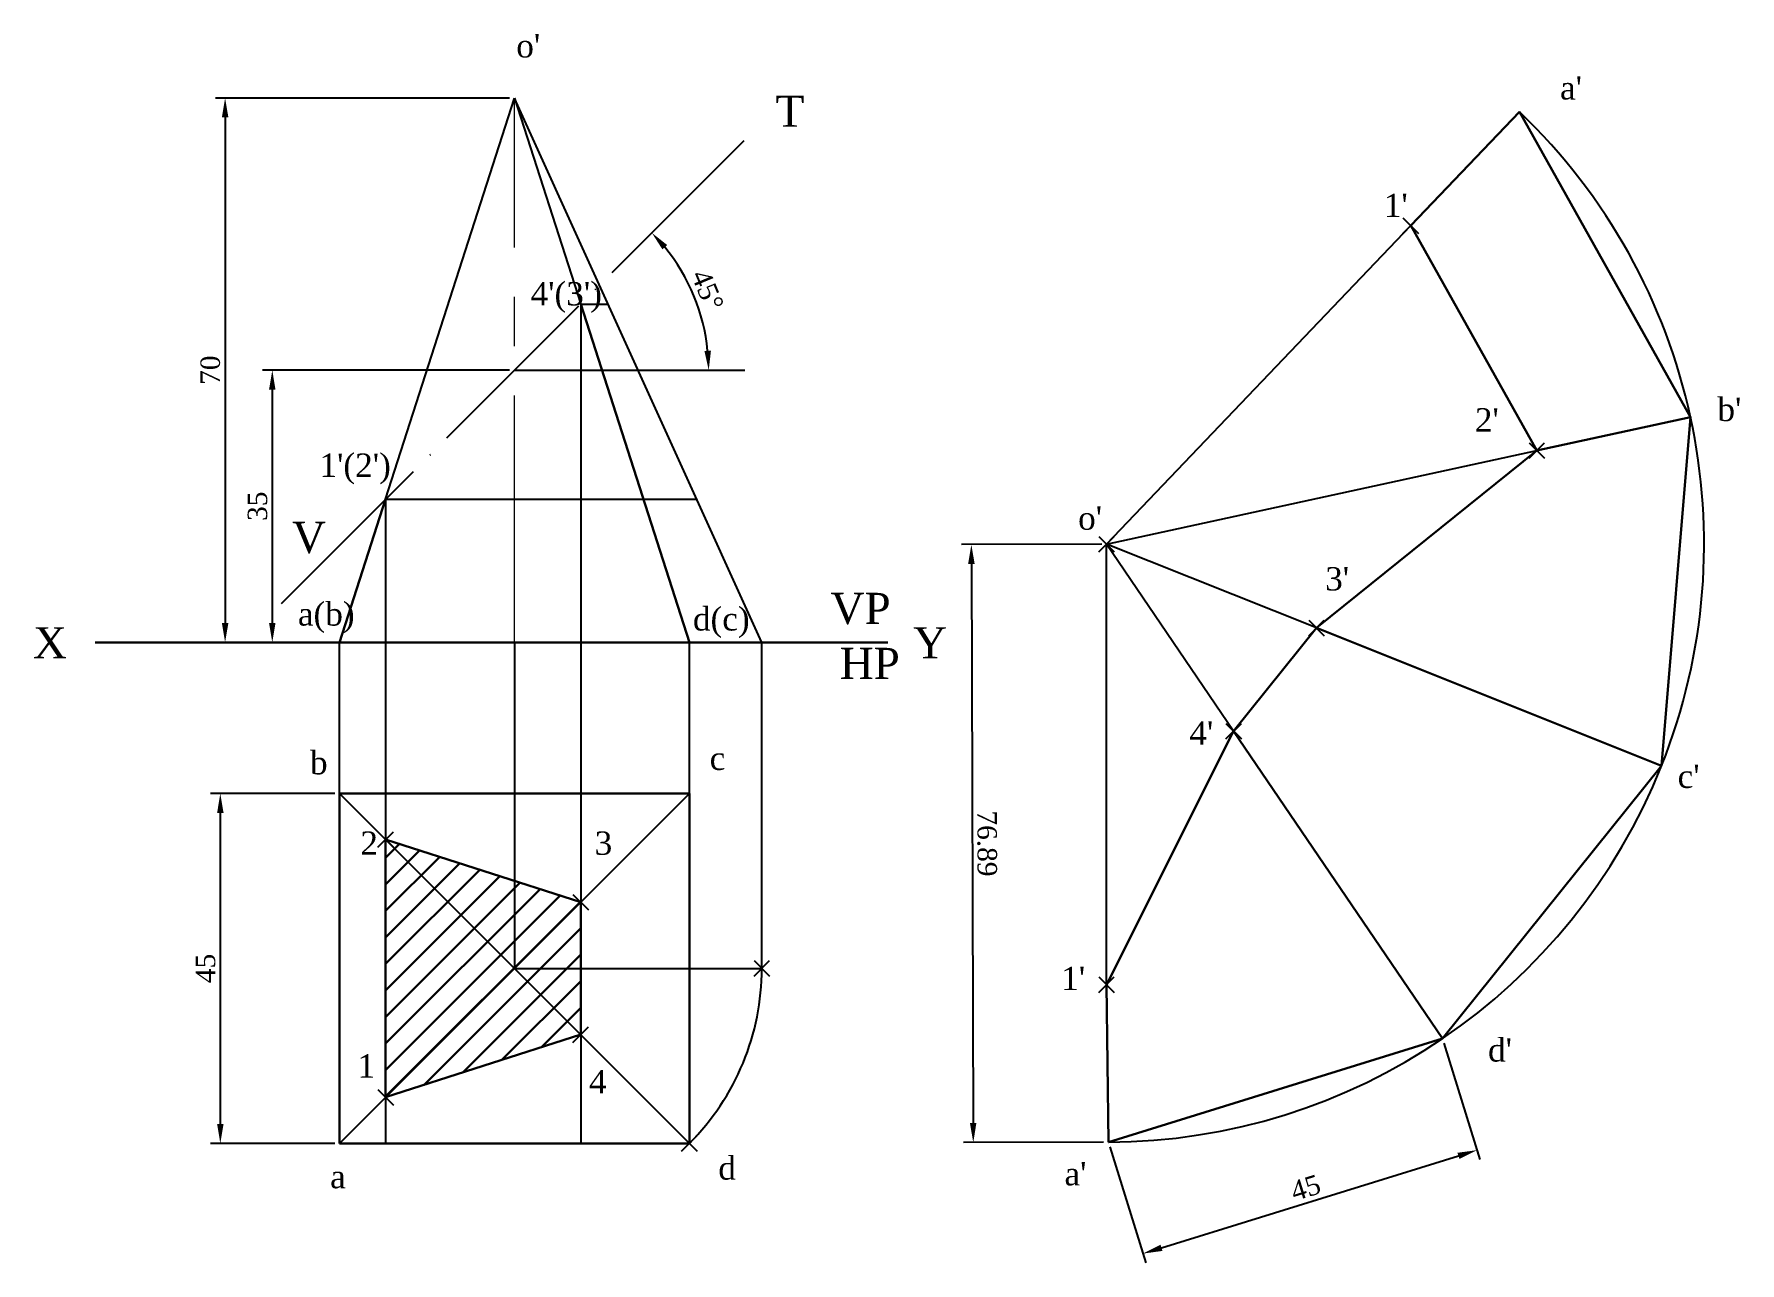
# Model space of a CAD drawing. Header units: millimetres. Extents: x 230 to 449, y 52 to 210.
import ezdxf

# ---------------------------------------------------------------- set-up
doc = ezdxf.new("R2010")
doc.units = ezdxf.units.MM
doc.header["$PDMODE"] = 3
doc.header["$PDSIZE"] = 1
doc.linetypes.add('ACAD_ISO04W100', pattern=[30, 24, -3, 0, -3])
doc.linetypes.add('CENTER', pattern=[50.8, 31.75, -6.35, 6.35, -6.35])
for name, color, linetype, lineweight in [('Axis', 250, 'Continuous', 30), ('Center', 6, 'CENTER', 9), ('Dimension', 3, 'Continuous', 9), ('Thick', 1, 'Continuous', 30)]:
    doc.layers.add(name, color=color, linetype=linetype, lineweight=lineweight)
doc.layers.add('Hash', color=50, linetype='ACAD_ISO04W100')
doc.layers.add('Thin', color=4, linetype='Continuous')
doc.styles.add('Drawing', font='times.ttf')
doc.styles.get("Standard").update_dxf_attribs({"font": 'times.ttf'})
doc.dimstyles.new('Copy of ISO-25', dxfattribs={"dimtxt": 2.5, "dimasz": 2.5, "dimexe": 1.25, "dimexo": 0.625, "dimtad": 1, "dimtoh": 1, "dimdsep": 46, "dimtxsty": 'Standard', "dimcen": 2.5, "dimadec": 0, "dimazin": 0, "dimtfac": 1, "dimtmove": 0, "dimatfit": 3, "dimfxl": 1, "dimarcsym": 0})

# ---------------------------------------------------------------- blocks, each defined once
blk = doc.blocks.new('*D2')
at = {"layer": 'Defpoints', "color": 0, "transparency": 16777216}
for p in [(367.92, 144.89), (350.78, 67.94), (368.17, 68)]:
    blk.add_point(p, dxfattribs=at)
at = {"layer": 'Dimension', "color": 0, "lineweight": -2, "transparency": 16777216}
for p, q in [((367.3, 144.89), (349.28, 144.83)), ((350.54, 142.34), (350.77, 70.44)), ((367.54, 68), (349.53, 67.94))]:
    blk.add_line(p, q, dxfattribs=at)
at = {"layer": 'Dimension', "color": 0, "transparency": 16777216}
for points in [[(350.96, 142.34), (350.12, 142.34), (350.53, 144.84)], [(351.18, 70.45), (350.35, 70.44), (350.78, 67.94)]]:
    blk.add_solid(points, dxfattribs=at)
at = {"layer": 'Dimension', "color": 0, "transparency": 16777216, "insert": (352.55, 106.4), "char_height": 2.5, "attachment_point": 5, "rotation": 270.1823}
blk.add_mtext('76.89', dxfattribs=at)
blk = doc.blocks.new('*D3')
at = {"layer": 'Defpoints', "color": 0, "transparency": 16777216}
for p in [(411.16, 81.3), (368.17, 68), (415.59, 66.96)]:
    blk.add_point(p, dxfattribs=at)
at = {"layer": 'Dimension', "color": 0, "lineweight": -2, "transparency": 16777216}
for p, q in [((411.34, 80.71), (415.96, 65.77)), ((368.35, 67.4), (372.98, 52.47)), ((374.99, 54.4), (413.21, 66.23))]:
    blk.add_line(p, q, dxfattribs=at)
at = {"layer": 'Dimension', "color": 0, "transparency": 16777216}
for points in [[(413.08, 66.62), (413.33, 65.83), (415.59, 66.96)], [(374.87, 54.8), (375.12, 54), (372.61, 53.66)]]:
    blk.add_solid(points, dxfattribs=at)
at = {"layer": 'Dimension', "color": 0, "transparency": 16777216, "insert": (393.54, 62.12), "char_height": 2.5, "attachment_point": 5, "rotation": 17.1969}
blk.add_mtext('45', dxfattribs=at)
blk = doc.blocks.new('*D4')
at = {"layer": 'Defpoints', "color": 0, "transparency": 16777216}
for p in [(269.25, 112.83), (253.9, 67.83), (269.25, 67.83)]:
    blk.add_point(p, dxfattribs=at)
at = {"layer": 'Dimension', "color": 0, "lineweight": -2, "transparency": 16777216}
for p, q in [((268.63, 112.83), (252.65, 112.83)), ((253.9, 110.33), (253.9, 70.33)), ((268.63, 67.83), (252.65, 67.83))]:
    blk.add_line(p, q, dxfattribs=at)
at = {"layer": 'Dimension', "color": 0, "transparency": 16777216}
for points in [[(253.49, 110.33), (254.32, 110.33), (253.9, 112.83)], [(253.49, 70.33), (254.32, 70.33), (253.9, 67.83)]]:
    blk.add_solid(points, dxfattribs=at)
at = {"layer": 'Dimension', "color": 0, "transparency": 16777216, "insert": (252.01, 90.33), "char_height": 2.5, "attachment_point": 5, "rotation": 90}
blk.add_mtext('45', dxfattribs=at)
blk = doc.blocks.new('*D5')
at = {"layer": 'Defpoints', "color": 0, "transparency": 16777216}
for p in [(291.75, 202.26), (254.52, 132.26), (291.75, 132.26)]:
    blk.add_point(p, dxfattribs=at)
at = {"layer": 'Dimension', "color": 0, "lineweight": -2, "transparency": 16777216}
for p, q in [((291.13, 202.26), (253.27, 202.26)), ((254.52, 199.76), (254.52, 134.76)), ((291.13, 132.26), (253.27, 132.26))]:
    blk.add_line(p, q, dxfattribs=at)
at = {"layer": 'Dimension', "color": 0, "transparency": 16777216}
for points in [[(254.1, 199.76), (254.94, 199.76), (254.52, 202.26)], [(254.1, 134.76), (254.94, 134.76), (254.52, 132.26)]]:
    blk.add_solid(points, dxfattribs=at)
at = {"layer": 'Dimension', "color": 0, "transparency": 16777216, "insert": (252.62, 167.26), "char_height": 2.5, "attachment_point": 5, "rotation": 90}
blk.add_mtext('70', dxfattribs=at)
blk = doc.blocks.new('*D6')
at = {"layer": 'Defpoints', "color": 0, "transparency": 16777216}
for p in [(321.74, 197.24), (315.88, 173.72), (291.75, 167.26), (321.4, 167.26), (261.77, 137.27)]:
    blk.add_point(p, dxfattribs=at)
at = {"layer": 'Dimension', "color": 0, "lineweight": -2, "transparency": 16777216}
blk.add_arc((291.75, 167.26), 24.98, 5.7365, 39.2635, dxfattribs=at)
at = {"layer": 'Dimension', "color": 0, "transparency": 16777216}
for points in [[(310.79, 182.79), (311.4, 183.35), (309.42, 184.92)], [(317.03, 169.77), (316.19, 169.73), (316.74, 167.26)]]:
    blk.add_solid(points, dxfattribs=at)
at = {"layer": 'Dimension', "color": 0, "transparency": 16777216, "insert": (316.59, 177.54), "char_height": 2.5, "attachment_point": 5, "rotation": 292.5}
blk.add_mtext('45°', dxfattribs=at)
blk = doc.blocks.new('*D7')
at = {"layer": 'Defpoints', "color": 0, "transparency": 16777216}
for p in [(291.75, 167.26), (260.59, 132.26), (291.75, 132.26)]:
    blk.add_point(p, dxfattribs=at)
at = {"layer": 'Dimension', "color": 0, "lineweight": -2, "transparency": 16777216}
for p, q in [((291.13, 167.26), (259.34, 167.26)), ((260.59, 164.76), (260.59, 134.76)), ((291.13, 132.26), (259.34, 132.26))]:
    blk.add_line(p, q, dxfattribs=at)
at = {"layer": 'Dimension', "color": 0, "transparency": 16777216}
for points in [[(260.17, 164.76), (261, 164.76), (260.59, 167.26)], [(260.17, 134.76), (261, 134.76), (260.59, 132.26)]]:
    blk.add_solid(points, dxfattribs=at)
at = {"layer": 'Dimension', "color": 0, "transparency": 16777216, "insert": (258.69, 149.76), "char_height": 2.5, "attachment_point": 5, "rotation": 90}
blk.add_mtext('35', dxfattribs=at)

msp = doc.modelspace()

# ---------------------------------------------------------------- hatches: boundary and pattern name
at = {"layer": 'Thick'}
h = msp.add_hatch(dxfattribs=at)
h.set_pattern_fill('ANSI31', color=256, scale=0.76)
h.paths.add_polyline_path([(275.176, 106.911), (275.176, 73.753), (291.755, 90.332)])
h.paths.add_polyline_path([(291.755, 101.582), (275.176, 106.911), (291.755, 90.332)], flags=17)
h.paths.add_polyline_path([(300.268, 98.845), (291.755, 101.582), (291.755, 90.332)])
h.paths.add_polyline_path([(300.268, 98.845), (291.755, 90.332), (300.268, 81.818)])
h.paths.add_polyline_path([(291.755, 90.332), (275.176, 73.753), (300.268, 81.818)])

# ---------------------------------------------------------------- linework, layer by layer
at = {"layer": 'Axis'}
for p, q in [((237.813, 132.256), (323.575, 132.256)), ((323.575, 132.256), (339.804, 132.256))]:
    msp.add_line(p, q, dxfattribs=at)
at = {"layer": 'Center'}
msp.add_line((291.755, 132.256), (291.755, 202.256), dxfattribs=at)
at = {"layer": 'Hash'}
msp.add_line((261.772, 137.273), (321.738, 197.239), dxfattribs=at)
at = {"layer": 'Thick'}
for p, q in [((407.068, 185.853), (421.048, 200.482)), ((443.06, 161.233), (421.048, 200.482)), ((423.287, 156.933), (407.068, 185.853)), ((300.268, 175.769), (314.255, 132.256)), ((423.287, 156.933), (443.06, 161.233)), ((439.338, 116.387), (443.06, 161.233)), ((394.945, 134.106), (423.287, 156.933)), ((269.255, 132.256), (275.176, 150.677)), ((384.282, 120.832), (394.945, 134.106)), ((394.945, 134.106), (439.338, 116.387)), ((269.255, 132.256), (314.255, 132.256)), ((367.923, 88.234), (384.282, 120.832)), ((384.282, 120.832), (411.156, 81.304)), ((411.156, 81.304), (439.338, 116.387)), ((269.255, 112.832), (314.255, 112.832)), ((269.255, 67.832), (269.255, 112.832)), ((314.255, 112.832), (314.255, 67.832)), ((275.176, 106.911), (300.268, 98.845)), ((275.176, 73.753), (275.176, 106.911)), ((300.268, 98.845), (300.268, 81.818)), ((368.168, 68), (367.923, 88.234)), ((300.268, 81.818), (275.176, 73.753)), ((411.156, 81.304), (368.168, 68)), ((314.255, 67.832), (269.255, 67.832))]:
    msp.add_line(p, q, dxfattribs=at)
at = {"layer": 'Thin'}
for p, q in [((275.176, 150.677), (291.755, 202.256)), ((291.755, 202.256), (300.268, 175.769)), ((323.575, 132.256), (291.755, 202.256)), ((367.923, 144.892), (407.068, 185.853)), ((300.268, 175.769), (300.268, 67.832)), ((300.268, 175.769), (303.795, 175.769)), ((291.755, 167.256), (321.396, 167.256)), ((367.923, 144.892), (423.287, 156.933)), ((275.176, 150.677), (275.176, 67.832)), ((275.176, 150.677), (315.201, 150.677)), ((394.945, 134.106), (367.923, 144.892)), ((384.282, 120.832), (367.923, 144.892)), ((367.923, 88.234), (367.923, 144.892)), ((269.255, 112.832), (269.255, 132.256)), ((291.755, 132.256), (291.755, 90.332)), ((314.255, 112.832), (314.255, 132.256)), ((323.575, 90.332), (323.575, 132.256)), ((269.255, 112.832), (314.255, 67.832)), ((314.255, 112.832), (269.255, 67.832)), ((291.755, 90.332), (323.575, 90.332))]:
    msp.add_line(p, q, dxfattribs=at)
for centre, radius, start, end in [((367.923, 144.892), 76.893, 270.18233, 46.29906), ((291.755, 90.332), 31.82, 315, 0)]:
    msp.add_arc(centre, radius, start, end, dxfattribs=at)
for p in [(407.068, 185.853), (423.287, 156.933), (367.923, 144.892), (394.945, 134.106), (384.282, 120.832), (275.176, 106.911), (300.268, 98.845), (323.575, 90.332), (367.923, 88.234), (300.268, 81.818), (275.176, 73.753), (314.255, 67.832)]:
    msp.add_point(p, dxfattribs=at)

# ---------------------------------------------------------------- texts
at = {"layer": 'Axis', "style": 'Drawing'}
for s, height, p in [("o'", 3, (291.983, 207.473)), ("a'", 3, (426.273, 202.065)), ('T', 4, (325.349, 198.562)), ("1'", 3, (403.599, 186.953)), ("4'(3')", 3, (293.82, 175.596)), ("b'", 3, (446.523, 160.717)), ("2'", 3, (415.316, 159.372)), ("1'(2')", 3, (266.659, 153.542)), ("o'", 3, (364.27, 146.738)), ('V', 4, (263.132, 143.761)), ("3'", 3, (396.053, 138.934)), ('VP', 4, (332.426, 134.628)), ('a(b)', 3, (263.888, 134.416)), ('d(c)', 3, (314.713, 133.781)), ('X', 4, (229.812, 130.208)), ('Y', 4, (343.041, 130.208)), ('HP', 4, (333.606, 127.557)), ("4'", 3, (378.578, 119.092)), ('b', 3, (265.44, 115.293)), ('c', 3, (316.865, 115.848)), ("c'", 3, (441.408, 113.538)), ('2', 3, (271.914, 104.942)), ('3', 3, (302.066, 104.942)), ("1'", 3, (362.095, 87.542)), ("d'", 3, (417.012, 78.35)), ('1', 3, (271.544, 76.293)), ('4', 3, (301.326, 74.26)), ('d', 3, (317.975, 63.17)), ('a', 3, (268.03, 62.061)), ("a'", 3, (362.515, 62.427))]:
    msp.add_text(s, height=height, dxfattribs=at).set_placement(p)

# ---------------------------------------------------------------- dimensions: what is measured, and where the dimension line sits
at = {"layer": 'Dimension'}
for base, p1, p2, picture, middle in [((254.521, 132.256), (291.755, 202.256), (291.755, 132.256), '*D5', (254.521, 167.256)), ((253.902, 67.832), (269.255, 112.832), (269.255, 67.832), '*D4', (253.902, 90.332))]:
    dim = msp.add_linear_dim(base=base, p1=p1, p2=p2, angle=270, dimstyle='Copy of ISO-25', dxfattribs=at)
    dim.commit()
    dim.dimension.update_dxf_attribs({"geometry": picture, "text_midpoint": middle, "dimtype": 161})
dim = msp.add_angular_dim_2l(base=(315.884, 173.721), line1=((291.755, 167.256), (321.396, 167.256)), line2=((261.772, 137.273), (321.738, 197.239)), dimstyle='Copy of ISO-25', dxfattribs=at)
dim.commit()
dim.dimension.update_dxf_attribs({"geometry": '*D6', "text_midpoint": (316.586, 177.541)})
for p1, p2, distance, picture, middle in [((291.755, 167.256), (291.755, 132.256), -31.168, '*D7', (258.69, 149.756)), ((367.923, 144.892), (368.168, 68), -17.393, '*D2', (352.553, 106.396)), ((368.168, 68), (411.156, 81.304), -15.011, '*D3', (393.54, 62.124))]:
    dim = msp.add_aligned_dim(p1=p1, p2=p2, distance=distance, dimstyle='Copy of ISO-25', dxfattribs=at)
    dim.commit()
    dim.dimension.update_dxf_attribs({"geometry": picture, "text_midpoint": middle})

doc.saveas('drawing.dxf')
